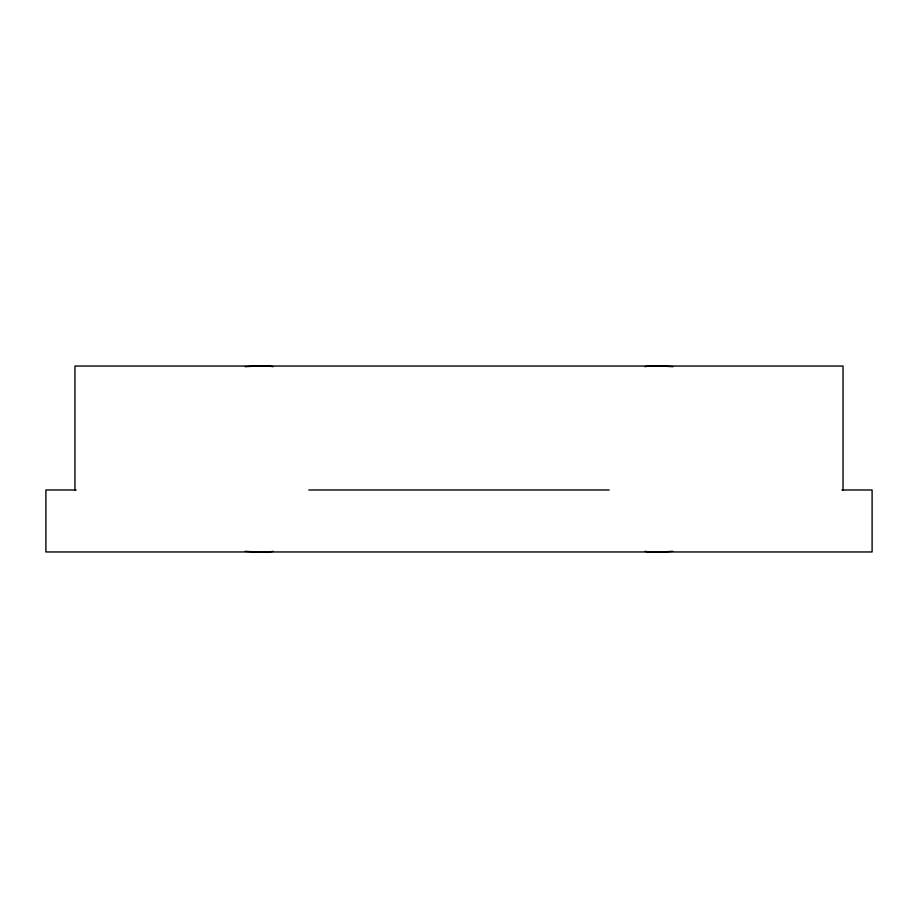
<?xml version="1.0" encoding="UTF-8"?>
<svg xmlns="http://www.w3.org/2000/svg" width="918" height="918" viewBox="0 0 918 918"><rect width="100%" height="100%" fill="white"/><g stroke="black" fill="none" stroke-linecap="round" stroke-linejoin="round"><path stroke-width="1.38" d="M76.137 489.982L45.9 489.982L45.9 551.959L872.1 551.959L872.1 489.982L841.863 489.982M308.792 489.982L609.173 489.982M843.034 489.982L843.045 366.041L74.955 366.041L74.955 489.982M672.756 551.316A40.794 3.649 -5.2 0 1 644.941 551.316M644.987 366.684A40.794 3.649 5.2 0 1 672.802 366.684M273.013 551.316A40.794 3.649 5.2 0 1 245.198 551.316M245.244 366.684A40.794 3.649 -5.2 0 1 273.059 366.684"/></g></svg>
